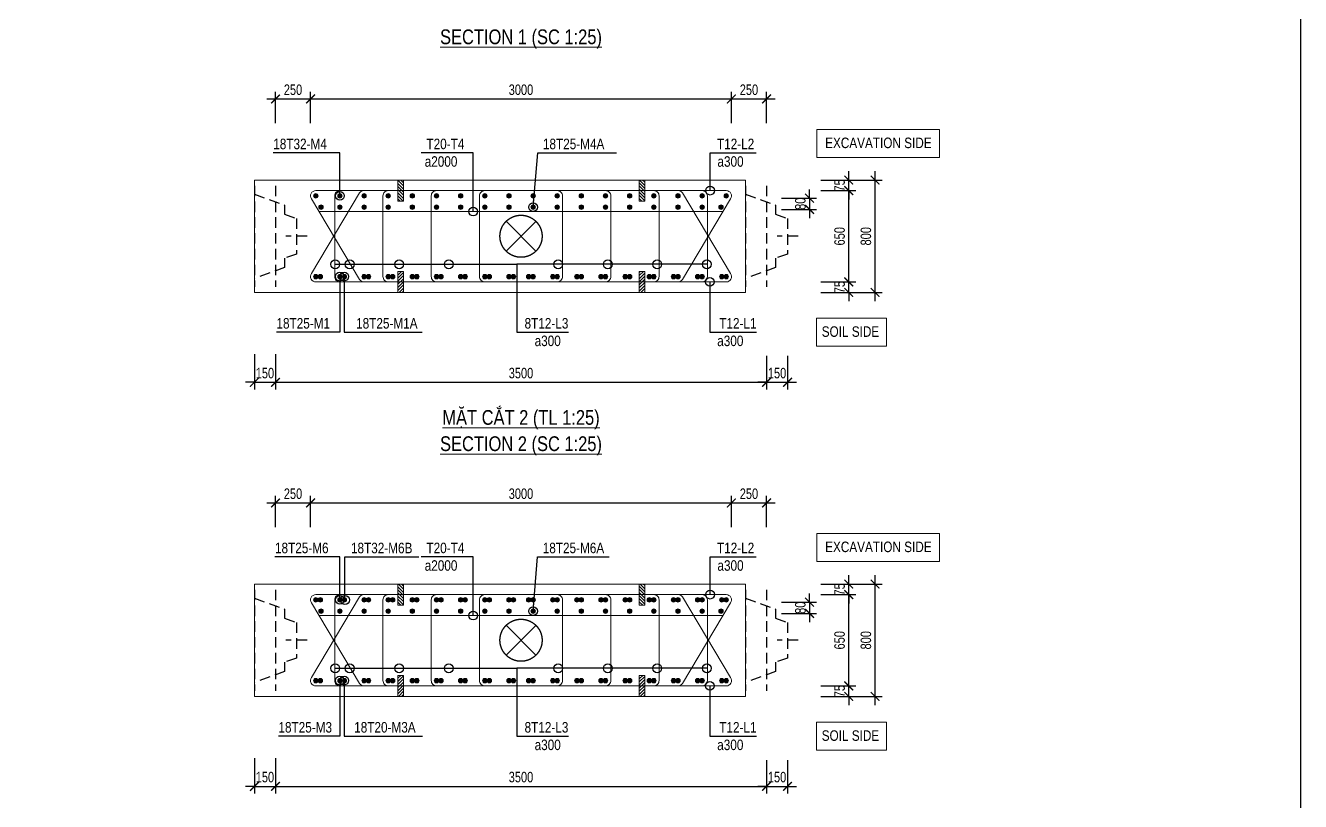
# Model space of a CAD drawing. Header units: millimetres. Extents: x 2746337 to 7547699, y -363432 to 15720.
# Drawn here: x 3111002 to 3147351, y -324601 to -302494 of the extents above; entities that cross this region are included whole.
import ezdxf
from ezdxf.enums import TextEntityAlignment as Align

# ---------------------------------------------------------------- set-up
doc = ezdxf.new("R2010")
doc.units = ezdxf.units.MM
doc.header["$LTSCALE"] = 1200
doc.header["$PDMODE"] = 3
doc.linetypes.add('CENTER', pattern=[2, 1.25, -0.25, 0.25, -0.25])
doc.linetypes.add('HIDDEN', pattern=[0.375, 0.25, -0.125])
for name, color, linetype, lineweight in [('5', 5, 'Continuous', 13), ('BOUND', 3, 'Continuous', 20), ('CWS', 8, 'HIDDEN', 9), ('ENOTE', 2, 'Continuous', 15), ('GRID', 74, 'CENTER', 15), ('K-THUOC', 1, 'Continuous', 18), ('LEADER', 8, 'Continuous', 9), ('MCT', 6, 'Continuous', 20), ('T1CO', 4, 'Continuous', 20), ('TEXTEN', 3, 'Continuous', 13), ('TEXTMA', 2, 'Continuous', 13), ('TEXTVN', 2, 'Continuous', 20), ('TIE', 4, 'Continuous', 13)]:
    doc.layers.add(name, color=color, linetype=linetype, lineweight=lineweight)
doc.layers.add('CDC.04.HIDDEN', color=8, linetype='HIDDEN')
doc.layers.add('MIE', color=5, linetype='HIDDEN')
doc.styles.add('DB_Arial', font='arial.ttf', dxfattribs={"width": 0.8})
doc.styles.add('SMTEXT', font='arial.ttf', dxfattribs={"width": 0.75})
doc.dimstyles.new('BSV25', dxfattribs={"dimtxt": 300, "dimasz": 250, "dimexe": 200, "dimexo": 0, "dimgap": 108, "dimtad": 1, "dimdec": 0, "dimlfac": 0.25, "dimdsep": 46, "dimtxsty": 'SMTEXT', "dimblk": 'ARCHTICK', "dimcen": 100, "dimdle": 250, "dimclrd": 256, "dimclre": 256, "dimclrt": 2, "dimadec": 0, "dimazin": 0, "dimtfac": 1, "dimtdec": 0, "dimtix": 1, "dimtmove": 2, "dimatfit": 3, "dimfxl": 800, "dimfxlon": 1, "dimtolj": 1, "dimtzin": 0, "dimarcsym": 0})

# ---------------------------------------------------------------- blocks, each defined once
blk = doc.blocks.new('cws800')
at = {"layer": 'CDC.04.HIDDEN'}
for p, q in [((-600, 1440), (-600, -1440)), ((0, 1440), (0, -1440))]:
    blk.add_line(p, q, dxfattribs=at)
for points in [[(0, 1200), (-860, 888), (-860, 627), (-1200, 507), (-1200, -507), (-860, -627), (-860, -888), (0, -1200)], [(-1500, 0), (-900, 0)]]:
    blk.add_lwpolyline(points, dxfattribs=at)
blk = doc.blocks.new('_ArchTick')
at = {"color": 0, "linetype": 'ByBlock', "const_width": 0.15}
blk.add_lwpolyline([(-0.5, -0.5), (0.5, 0.5)], dxfattribs=at)
blk = doc.blocks.new('*D1968')
at = {"layer": 'Defpoints', "color": 0, "transparency": 16777216}
for p in [(3118128, -309938), (3117528, -310098), (3118128, -312659)]:
    blk.add_point(p, dxfattribs=at)
at = {"layer": 'K-THUOC', "lineweight": -2, "transparency": 16777216}
for p, q in [((3117528, -311859), (3117528, -312859)), ((3118128, -311859), (3118128, -312859)), ((3117528, -312659), (3117278, -312659)), ((3117528, -312659), (3118128, -312659)), ((3118128, -312659), (3118378, -312659))]:
    blk.add_line(p, q, dxfattribs=at)
at = {"layer": 'K-THUOC', "lineweight": -2, "transparency": 16777216, "xscale": 250, "yscale": 250, "zscale": 250}
blk.add_blockref('_ArchTick', (3117528, -312659), dxfattribs=at)
at = {"layer": 'K-THUOC', "lineweight": -2, "transparency": 16777216, "xscale": 250, "yscale": 250, "zscale": 250, "rotation": 180}
blk.add_blockref('_ArchTick', (3118128, -312659), dxfattribs=at)
at = {"layer": 'K-THUOC', "color": 2, "transparency": 16777216, "insert": (3117828, -312398), "char_height": 300, "attachment_point": 5, "style": 'SMTEXT'}
blk.add_mtext('\\A1;150', dxfattribs=at)
blk = doc.blocks.new('*D1969')
at = {"layer": 'Defpoints', "color": 0, "transparency": 16777216}
for p in [(3132128, -311909), (3132728, -311909), (3132728, -312659)]:
    blk.add_point(p, dxfattribs=at)
at = {"layer": 'K-THUOC', "lineweight": -2, "transparency": 16777216}
for p, q in [((3132128, -311909), (3132128, -312859)), ((3132728, -311909), (3132728, -312859)), ((3132128, -312659), (3131878, -312659)), ((3132128, -312659), (3132728, -312659)), ((3132728, -312659), (3132978, -312659))]:
    blk.add_line(p, q, dxfattribs=at)
at = {"layer": 'K-THUOC', "lineweight": -2, "transparency": 16777216, "xscale": 250, "yscale": 250, "zscale": 250}
blk.add_blockref('_ArchTick', (3132128, -312659), dxfattribs=at)
at = {"layer": 'K-THUOC', "lineweight": -2, "transparency": 16777216, "xscale": 250, "yscale": 250, "zscale": 250, "rotation": 180}
blk.add_blockref('_ArchTick', (3132728, -312659), dxfattribs=at)
at = {"layer": 'K-THUOC', "color": 2, "transparency": 16777216, "insert": (3132428, -312398), "char_height": 300, "attachment_point": 5, "style": 'SMTEXT'}
blk.add_mtext('\\A1;150', dxfattribs=at)
blk = doc.blocks.new('*D1970')
at = {"layer": 'Defpoints', "color": 0, "transparency": 16777216}
for p in [(3119128, -304586), (3118128, -305277), (3119128, -305277)]:
    blk.add_point(p, dxfattribs=at)
at = {"layer": 'K-THUOC', "lineweight": -2, "transparency": 16777216}
for p, q in [((3117878, -304586), (3119378, -304586)), ((3118128, -305277), (3118128, -304386)), ((3119128, -305277), (3119128, -304386))]:
    blk.add_line(p, q, dxfattribs=at)
at = {"layer": 'K-THUOC', "lineweight": -2, "transparency": 16777216, "xscale": 250, "yscale": 250, "zscale": 250, "rotation": 180}
blk.add_blockref('_ArchTick', (3118128, -304586), dxfattribs=at)
at = {"layer": 'K-THUOC', "lineweight": -2, "transparency": 16777216, "xscale": 250, "yscale": 250, "zscale": 250}
blk.add_blockref('_ArchTick', (3119128, -304586), dxfattribs=at)
at = {"layer": 'K-THUOC', "color": 2, "transparency": 16777216, "insert": (3118628, -304325), "char_height": 300, "attachment_point": 5, "style": 'SMTEXT'}
blk.add_mtext('\\A1;250', dxfattribs=at)
blk = doc.blocks.new('*D1971')
at = {"layer": 'Defpoints', "color": 0, "transparency": 16777216}
for p in [(3131126, -304586), (3119128, -305277), (3131126, -305277)]:
    blk.add_point(p, dxfattribs=at)
at = {"layer": 'K-THUOC', "lineweight": -2, "transparency": 16777216}
for p, q in [((3118878, -304586), (3131376, -304586)), ((3119128, -305277), (3119128, -304386)), ((3131126, -305277), (3131126, -304386))]:
    blk.add_line(p, q, dxfattribs=at)
at = {"layer": 'K-THUOC', "lineweight": -2, "transparency": 16777216, "xscale": 250, "yscale": 250, "zscale": 250, "rotation": 180}
blk.add_blockref('_ArchTick', (3119128, -304586), dxfattribs=at)
at = {"layer": 'K-THUOC', "lineweight": -2, "transparency": 16777216, "xscale": 250, "yscale": 250, "zscale": 250}
blk.add_blockref('_ArchTick', (3131126, -304586), dxfattribs=at)
at = {"layer": 'K-THUOC', "color": 2, "transparency": 16777216, "insert": (3125127, -304325), "char_height": 300, "attachment_point": 5, "style": 'SMTEXT'}
blk.add_mtext('\\A1;3000', dxfattribs=at)
blk = doc.blocks.new('*D1972')
at = {"layer": 'Defpoints', "color": 0, "transparency": 16777216}
for p in [(3118128, -309938), (3132128, -311909), (3132128, -312659)]:
    blk.add_point(p, dxfattribs=at)
at = {"layer": 'K-THUOC', "lineweight": -2, "transparency": 16777216}
for p, q in [((3118128, -311859), (3118128, -312859)), ((3132128, -311909), (3132128, -312859)), ((3117878, -312659), (3132378, -312659))]:
    blk.add_line(p, q, dxfattribs=at)
at = {"layer": 'K-THUOC', "lineweight": -2, "transparency": 16777216, "xscale": 250, "yscale": 250, "zscale": 250, "rotation": 180}
blk.add_blockref('_ArchTick', (3118128, -312659), dxfattribs=at)
at = {"layer": 'K-THUOC', "lineweight": -2, "transparency": 16777216, "xscale": 250, "yscale": 250, "zscale": 250}
blk.add_blockref('_ArchTick', (3132128, -312659), dxfattribs=at)
at = {"layer": 'K-THUOC', "color": 2, "transparency": 16777216, "insert": (3125128, -312398), "char_height": 300, "attachment_point": 5, "style": 'SMTEXT'}
blk.add_mtext('\\A1;3500', dxfattribs=at)
blk = doc.blocks.new('*D1973')
at = {"layer": 'Defpoints', "color": 0, "transparency": 16777216}
for p in [(3132128, -304586), (3131126, -305277), (3132128, -305277)]:
    blk.add_point(p, dxfattribs=at)
at = {"layer": 'K-THUOC', "lineweight": -2, "transparency": 16777216}
for p, q in [((3130876, -304586), (3132378, -304586)), ((3131126, -305277), (3131126, -304386)), ((3132128, -305277), (3132128, -304386))]:
    blk.add_line(p, q, dxfattribs=at)
at = {"layer": 'K-THUOC', "lineweight": -2, "transparency": 16777216, "xscale": 250, "yscale": 250, "zscale": 250, "rotation": 180}
blk.add_blockref('_ArchTick', (3131126, -304586), dxfattribs=at)
at = {"layer": 'K-THUOC', "lineweight": -2, "transparency": 16777216, "xscale": 250, "yscale": 250, "zscale": 250}
blk.add_blockref('_ArchTick', (3132128, -304586), dxfattribs=at)
at = {"layer": 'K-THUOC', "color": 2, "transparency": 16777216, "insert": (3131627, -304325), "char_height": 300, "attachment_point": 5, "style": 'SMTEXT'}
blk.add_mtext('\\A1;250', dxfattribs=at)
blk = doc.blocks.new('mct1')
at = {"lineweight": 9}
h = blk.add_hatch(color=256, dxfattribs=at)
h.dxf.hatch_style = 1
h.paths.add_polyline_path([(-16, 0, 1), (16, 0, 1)])
blk.add_circle((0, 0), 16, dxfattribs=at)
blk = doc.blocks.new('sp')
at = {"layer": '5', "lineweight": 20}
h = blk.add_hatch(dxfattribs=at)
h.set_pattern_fill('ANSI31', color=256, scale=500)
h.set_pattern_definition([(45, (0, 0), (-44.194, 44.194), [])])
h.paths.add_polyline_path([(80, 300), (-80, 300), (-80, -300), (80, -300)])
blk.add_lwpolyline([(-80, -300), (80, -300), (80, 300), (-80, 300)], close=True, dxfattribs=at)
blk = doc.blocks.new('*D1974')
at = {"layer": 'Defpoints', "color": 0, "transparency": 16777216}
for p in [(3133723, -306898), (3135223, -306898), (3133723, -310098)]:
    blk.add_point(p, dxfattribs=at)
at = {"layer": 'K-THUOC', "lineweight": -2, "transparency": 16777216}
for p, q in [((3135223, -310348), (3135223, -306648)), ((3134423, -306898), (3135423, -306898)), ((3134423, -310098), (3135423, -310098))]:
    blk.add_line(p, q, dxfattribs=at)
at = {"layer": 'K-THUOC', "lineweight": -2, "transparency": 16777216, "xscale": 250, "yscale": 250, "zscale": 250}
for p, rotation in [((3135223, -306898), 90), ((3135223, -310098), 270)]:
    blk.add_blockref('_ArchTick', p, dxfattribs=dict(at, rotation=rotation))
at = {"layer": 'K-THUOC', "color": 2, "transparency": 16777216, "insert": (3134962, -308498), "char_height": 300, "attachment_point": 5, "rotation": 90, "style": 'SMTEXT'}
blk.add_mtext('\\A1;800', dxfattribs=at)
blk = doc.blocks.new('*D1975')
at = {"layer": 'Defpoints', "color": 0, "transparency": 16777216}
for p in [(3133723, -309798), (3134473, -309798), (3133365, -310098)]:
    blk.add_point(p, dxfattribs=at)
at = {"layer": 'K-THUOC', "lineweight": -2, "transparency": 16777216}
for p, q in [((3134473, -309798), (3134473, -309548)), ((3133723, -309798), (3134673, -309798)), ((3134473, -310098), (3134473, -309798)), ((3133673, -310098), (3134673, -310098)), ((3134473, -310098), (3134473, -310348))]:
    blk.add_line(p, q, dxfattribs=at)
at = {"layer": 'K-THUOC', "lineweight": -2, "transparency": 16777216, "xscale": 250, "yscale": 250, "zscale": 250}
for p, rotation in [((3134473, -309798), 270), ((3134473, -310098), 90)]:
    blk.add_blockref('_ArchTick', p, dxfattribs=dict(at, rotation=rotation))
at = {"layer": 'K-THUOC', "color": 2, "transparency": 16777216, "insert": (3134212, -309948), "char_height": 300, "attachment_point": 5, "rotation": 90, "style": 'SMTEXT'}
blk.add_mtext('\\A1;75', dxfattribs=at)
blk = doc.blocks.new('*D1976')
at = {"layer": 'Defpoints', "color": 0, "transparency": 16777216}
for p in [(3133365, -307198), (3134473, -307198), (3133365, -309798)]:
    blk.add_point(p, dxfattribs=at)
at = {"layer": 'K-THUOC', "lineweight": -2, "transparency": 16777216}
for p, q in [((3134473, -310048), (3134473, -306948)), ((3133673, -307198), (3134673, -307198)), ((3133673, -309798), (3134673, -309798))]:
    blk.add_line(p, q, dxfattribs=at)
at = {"layer": 'K-THUOC', "lineweight": -2, "transparency": 16777216, "xscale": 250, "yscale": 250, "zscale": 250}
for p, rotation in [((3134473, -307198), 90), ((3134473, -309798), 270)]:
    blk.add_blockref('_ArchTick', p, dxfattribs=dict(at, rotation=rotation))
at = {"layer": 'K-THUOC', "color": 2, "transparency": 16777216, "insert": (3134212, -308498), "char_height": 300, "attachment_point": 5, "rotation": 90, "style": 'SMTEXT'}
blk.add_mtext('\\A1;650', dxfattribs=at)
blk = doc.blocks.new('*D1977')
at = {"layer": 'Defpoints', "color": 0, "transparency": 16777216}
for p in [(3133365, -306898), (3134473, -306898), (3133365, -307198)]:
    blk.add_point(p, dxfattribs=at)
at = {"layer": 'K-THUOC', "lineweight": -2, "transparency": 16777216}
for p, q in [((3134473, -306898), (3134473, -306648)), ((3133673, -306898), (3134673, -306898)), ((3134473, -307198), (3134473, -306898)), ((3133673, -307198), (3134673, -307198)), ((3134473, -307198), (3134473, -307448))]:
    blk.add_line(p, q, dxfattribs=at)
at = {"layer": 'K-THUOC', "lineweight": -2, "transparency": 16777216, "xscale": 250, "yscale": 250, "zscale": 250}
for p, rotation in [((3134473, -306898), 270), ((3134473, -307198), 90)]:
    blk.add_blockref('_ArchTick', p, dxfattribs=dict(at, rotation=rotation))
at = {"layer": 'K-THUOC', "color": 2, "transparency": 16777216, "insert": (3134212, -307048), "char_height": 300, "attachment_point": 5, "rotation": 90, "style": 'SMTEXT'}
blk.add_mtext('\\A1;75', dxfattribs=at)
blk = doc.blocks.new('*D1978')
at = {"layer": 'Defpoints', "color": 0, "transparency": 16777216}
for p in [(3132388, -307412), (3132388, -307732), (3133354, -307732)]:
    blk.add_point(p, dxfattribs=at)
at = {"layer": 'K-THUOC', "lineweight": -2, "transparency": 16777216}
for p, q in [((3132554, -307412), (3133554, -307412)), ((3133354, -307412), (3133354, -307162)), ((3133354, -307412), (3133354, -307732)), ((3132554, -307732), (3133554, -307732)), ((3133354, -307732), (3133354, -307982))]:
    blk.add_line(p, q, dxfattribs=at)
at = {"layer": 'K-THUOC', "lineweight": -2, "transparency": 16777216, "xscale": 250, "yscale": 250, "zscale": 250}
for p, rotation in [((3133354, -307412), 270), ((3133354, -307732), 90)]:
    blk.add_blockref('_ArchTick', p, dxfattribs=dict(at, rotation=rotation))
at = {"layer": 'K-THUOC', "color": 2, "transparency": 16777216, "insert": (3133093, -307572), "char_height": 300, "attachment_point": 5, "rotation": 90, "style": 'SMTEXT'}
blk.add_mtext('\\A1;80', dxfattribs=at)
blk = doc.blocks.new('tremie')
at = {"layer": 'MIE', "color": 74, "ltscale": 1000}
for p, q in [((424, -424), (-424, 424)), ((424, 424), (-424, -424))]:
    blk.add_line(p, q, dxfattribs=at)
at = {"layer": 'MIE', "ltscale": 500}
blk.add_circle((0, 0), 600, dxfattribs=at)
blk = doc.blocks.new('*D1979')
at = {"layer": 'Defpoints', "color": 0, "transparency": 16777216}
for p in [(3117528, -321608), (3118128, -321448), (3118128, -324170)]:
    blk.add_point(p, dxfattribs=at)
at = {"layer": 'K-THUOC', "lineweight": -2, "transparency": 16777216}
for p, q in [((3117528, -323370), (3117528, -324370)), ((3118128, -323370), (3118128, -324370)), ((3117528, -324170), (3117278, -324170)), ((3117528, -324170), (3118128, -324170)), ((3118128, -324170), (3118378, -324170))]:
    blk.add_line(p, q, dxfattribs=at)
at = {"layer": 'K-THUOC', "lineweight": -2, "transparency": 16777216, "xscale": 250, "yscale": 250, "zscale": 250}
blk.add_blockref('_ArchTick', (3117528, -324170), dxfattribs=at)
at = {"layer": 'K-THUOC', "lineweight": -2, "transparency": 16777216, "xscale": 250, "yscale": 250, "zscale": 250, "rotation": 180}
blk.add_blockref('_ArchTick', (3118128, -324170), dxfattribs=at)
at = {"layer": 'K-THUOC', "color": 2, "transparency": 16777216, "insert": (3117828, -323908), "char_height": 300, "attachment_point": 5, "style": 'SMTEXT'}
blk.add_mtext('\\A1;150', dxfattribs=at)
blk = doc.blocks.new('*D1980')
at = {"layer": 'Defpoints', "color": 0, "transparency": 16777216}
for p in [(3132128, -323420), (3132728, -323420), (3132728, -324170)]:
    blk.add_point(p, dxfattribs=at)
at = {"layer": 'K-THUOC', "lineweight": -2, "transparency": 16777216}
for p, q in [((3132128, -323420), (3132128, -324370)), ((3132728, -323420), (3132728, -324370)), ((3132128, -324170), (3131878, -324170)), ((3132128, -324170), (3132728, -324170)), ((3132728, -324170), (3132978, -324170))]:
    blk.add_line(p, q, dxfattribs=at)
at = {"layer": 'K-THUOC', "lineweight": -2, "transparency": 16777216, "xscale": 250, "yscale": 250, "zscale": 250}
blk.add_blockref('_ArchTick', (3132128, -324170), dxfattribs=at)
at = {"layer": 'K-THUOC', "lineweight": -2, "transparency": 16777216, "xscale": 250, "yscale": 250, "zscale": 250, "rotation": 180}
blk.add_blockref('_ArchTick', (3132728, -324170), dxfattribs=at)
at = {"layer": 'K-THUOC', "color": 2, "transparency": 16777216, "insert": (3132428, -323908), "char_height": 300, "attachment_point": 5, "style": 'SMTEXT'}
blk.add_mtext('\\A1;150', dxfattribs=at)
blk = doc.blocks.new('*D1981')
at = {"layer": 'Defpoints', "color": 0, "transparency": 16777216}
for p in [(3119128, -316096), (3118128, -316787), (3119128, -316787)]:
    blk.add_point(p, dxfattribs=at)
at = {"layer": 'K-THUOC', "lineweight": -2, "transparency": 16777216}
for p, q in [((3117878, -316096), (3119378, -316096)), ((3118128, -316787), (3118128, -315896)), ((3119128, -316787), (3119128, -315896))]:
    blk.add_line(p, q, dxfattribs=at)
at = {"layer": 'K-THUOC', "lineweight": -2, "transparency": 16777216, "xscale": 250, "yscale": 250, "zscale": 250, "rotation": 180}
blk.add_blockref('_ArchTick', (3118128, -316096), dxfattribs=at)
at = {"layer": 'K-THUOC', "lineweight": -2, "transparency": 16777216, "xscale": 250, "yscale": 250, "zscale": 250}
blk.add_blockref('_ArchTick', (3119128, -316096), dxfattribs=at)
at = {"layer": 'K-THUOC', "color": 2, "transparency": 16777216, "insert": (3118628, -315835), "char_height": 300, "attachment_point": 5, "style": 'SMTEXT'}
blk.add_mtext('\\A1;250', dxfattribs=at)
blk = doc.blocks.new('*D1982')
at = {"layer": 'Defpoints', "color": 0, "transparency": 16777216}
for p in [(3131126, -316096), (3119128, -316787), (3131126, -316787)]:
    blk.add_point(p, dxfattribs=at)
at = {"layer": 'K-THUOC', "lineweight": -2, "transparency": 16777216}
for p, q in [((3118878, -316096), (3131376, -316096)), ((3119128, -316787), (3119128, -315896)), ((3131126, -316787), (3131126, -315896))]:
    blk.add_line(p, q, dxfattribs=at)
at = {"layer": 'K-THUOC', "lineweight": -2, "transparency": 16777216, "xscale": 250, "yscale": 250, "zscale": 250, "rotation": 180}
blk.add_blockref('_ArchTick', (3119128, -316096), dxfattribs=at)
at = {"layer": 'K-THUOC', "lineweight": -2, "transparency": 16777216, "xscale": 250, "yscale": 250, "zscale": 250}
blk.add_blockref('_ArchTick', (3131126, -316096), dxfattribs=at)
at = {"layer": 'K-THUOC', "color": 2, "transparency": 16777216, "insert": (3125127, -315835), "char_height": 300, "attachment_point": 5, "style": 'SMTEXT'}
blk.add_mtext('\\A1;3000', dxfattribs=at)
blk = doc.blocks.new('*D1983')
at = {"layer": 'Defpoints', "color": 0, "transparency": 16777216}
for p in [(3118128, -321448), (3132128, -323420), (3132128, -324170)]:
    blk.add_point(p, dxfattribs=at)
at = {"layer": 'K-THUOC', "lineweight": -2, "transparency": 16777216}
for p, q in [((3118128, -323370), (3118128, -324370)), ((3132128, -323420), (3132128, -324370)), ((3117878, -324170), (3132378, -324170))]:
    blk.add_line(p, q, dxfattribs=at)
at = {"layer": 'K-THUOC', "lineweight": -2, "transparency": 16777216, "xscale": 250, "yscale": 250, "zscale": 250, "rotation": 180}
blk.add_blockref('_ArchTick', (3118128, -324170), dxfattribs=at)
at = {"layer": 'K-THUOC', "lineweight": -2, "transparency": 16777216, "xscale": 250, "yscale": 250, "zscale": 250}
blk.add_blockref('_ArchTick', (3132128, -324170), dxfattribs=at)
at = {"layer": 'K-THUOC', "color": 2, "transparency": 16777216, "insert": (3125128, -323908), "char_height": 300, "attachment_point": 5, "style": 'SMTEXT'}
blk.add_mtext('\\A1;3500', dxfattribs=at)
blk = doc.blocks.new('*D1984')
at = {"layer": 'Defpoints', "color": 0, "transparency": 16777216}
for p in [(3132128, -316096), (3131126, -316787), (3132128, -316787)]:
    blk.add_point(p, dxfattribs=at)
at = {"layer": 'K-THUOC', "lineweight": -2, "transparency": 16777216}
for p, q in [((3130876, -316096), (3132378, -316096)), ((3131126, -316787), (3131126, -315896)), ((3132128, -316787), (3132128, -315896))]:
    blk.add_line(p, q, dxfattribs=at)
at = {"layer": 'K-THUOC', "lineweight": -2, "transparency": 16777216, "xscale": 250, "yscale": 250, "zscale": 250, "rotation": 180}
blk.add_blockref('_ArchTick', (3131126, -316096), dxfattribs=at)
at = {"layer": 'K-THUOC', "lineweight": -2, "transparency": 16777216, "xscale": 250, "yscale": 250, "zscale": 250}
blk.add_blockref('_ArchTick', (3132128, -316096), dxfattribs=at)
at = {"layer": 'K-THUOC', "color": 2, "transparency": 16777216, "insert": (3131627, -315835), "char_height": 300, "attachment_point": 5, "style": 'SMTEXT'}
blk.add_mtext('\\A1;250', dxfattribs=at)
blk = doc.blocks.new('*D1985')
at = {"layer": 'Defpoints', "color": 0, "transparency": 16777216}
for p in [(3133723, -318408), (3135223, -318408), (3133723, -321608)]:
    blk.add_point(p, dxfattribs=at)
at = {"layer": 'K-THUOC', "lineweight": -2, "transparency": 16777216}
for p, q in [((3134423, -318408), (3135423, -318408)), ((3135223, -321858), (3135223, -318158)), ((3134423, -321608), (3135423, -321608))]:
    blk.add_line(p, q, dxfattribs=at)
at = {"layer": 'K-THUOC', "lineweight": -2, "transparency": 16777216, "xscale": 250, "yscale": 250, "zscale": 250}
for p, rotation in [((3135223, -318408), 90), ((3135223, -321608), 270)]:
    blk.add_blockref('_ArchTick', p, dxfattribs=dict(at, rotation=rotation))
at = {"layer": 'K-THUOC', "color": 2, "transparency": 16777216, "insert": (3134962, -320008), "char_height": 300, "attachment_point": 5, "rotation": 90, "style": 'SMTEXT'}
blk.add_mtext('\\A1;800', dxfattribs=at)
blk = doc.blocks.new('*D1986')
at = {"layer": 'Defpoints', "color": 0, "transparency": 16777216}
for p in [(3133723, -321308), (3134473, -321308), (3133365, -321608)]:
    blk.add_point(p, dxfattribs=at)
at = {"layer": 'K-THUOC', "lineweight": -2, "transparency": 16777216}
for p, q in [((3133723, -321308), (3134673, -321308)), ((3134473, -321308), (3134473, -321058)), ((3134473, -321608), (3134473, -321308)), ((3133673, -321608), (3134673, -321608)), ((3134473, -321608), (3134473, -321858))]:
    blk.add_line(p, q, dxfattribs=at)
at = {"layer": 'K-THUOC', "lineweight": -2, "transparency": 16777216, "xscale": 250, "yscale": 250, "zscale": 250}
for p, rotation in [((3134473, -321308), 270), ((3134473, -321608), 90)]:
    blk.add_blockref('_ArchTick', p, dxfattribs=dict(at, rotation=rotation))
at = {"layer": 'K-THUOC', "color": 2, "transparency": 16777216, "insert": (3134212, -321458), "char_height": 300, "attachment_point": 5, "rotation": 90, "style": 'SMTEXT'}
blk.add_mtext('\\A1;75', dxfattribs=at)
blk = doc.blocks.new('*D1987')
at = {"layer": 'Defpoints', "color": 0, "transparency": 16777216}
for p in [(3133365, -318708), (3134473, -318708), (3133365, -321308)]:
    blk.add_point(p, dxfattribs=at)
at = {"layer": 'K-THUOC', "lineweight": -2, "transparency": 16777216}
for p, q in [((3133673, -318708), (3134673, -318708)), ((3134473, -321558), (3134473, -318458)), ((3133673, -321308), (3134673, -321308))]:
    blk.add_line(p, q, dxfattribs=at)
at = {"layer": 'K-THUOC', "lineweight": -2, "transparency": 16777216, "xscale": 250, "yscale": 250, "zscale": 250}
for p, rotation in [((3134473, -318708), 90), ((3134473, -321308), 270)]:
    blk.add_blockref('_ArchTick', p, dxfattribs=dict(at, rotation=rotation))
at = {"layer": 'K-THUOC', "color": 2, "transparency": 16777216, "insert": (3134212, -320008), "char_height": 300, "attachment_point": 5, "rotation": 90, "style": 'SMTEXT'}
blk.add_mtext('\\A1;650', dxfattribs=at)
blk = doc.blocks.new('*D1988')
at = {"layer": 'Defpoints', "color": 0, "transparency": 16777216}
for p in [(3133365, -318408), (3134473, -318408), (3133365, -318708)]:
    blk.add_point(p, dxfattribs=at)
at = {"layer": 'K-THUOC', "lineweight": -2, "transparency": 16777216}
for p, q in [((3133673, -318408), (3134673, -318408)), ((3134473, -318408), (3134473, -318158)), ((3134473, -318708), (3134473, -318408)), ((3133673, -318708), (3134673, -318708)), ((3134473, -318708), (3134473, -318958))]:
    blk.add_line(p, q, dxfattribs=at)
at = {"layer": 'K-THUOC', "lineweight": -2, "transparency": 16777216, "xscale": 250, "yscale": 250, "zscale": 250}
for p, rotation in [((3134473, -318408), 270), ((3134473, -318708), 90)]:
    blk.add_blockref('_ArchTick', p, dxfattribs=dict(at, rotation=rotation))
at = {"layer": 'K-THUOC', "color": 2, "transparency": 16777216, "insert": (3134212, -318558), "char_height": 300, "attachment_point": 5, "rotation": 90, "style": 'SMTEXT'}
blk.add_mtext('\\A1;75', dxfattribs=at)
blk = doc.blocks.new('*D1989')
at = {"layer": 'Defpoints', "color": 0, "transparency": 16777216}
for p in [(3132388, -318922), (3132388, -319242), (3133354, -319242)]:
    blk.add_point(p, dxfattribs=at)
at = {"layer": 'K-THUOC', "lineweight": -2, "transparency": 16777216}
for p, q in [((3133354, -318922), (3133354, -318672)), ((3132554, -318922), (3133554, -318922)), ((3133354, -318922), (3133354, -319242)), ((3132554, -319242), (3133554, -319242)), ((3133354, -319242), (3133354, -319492))]:
    blk.add_line(p, q, dxfattribs=at)
at = {"layer": 'K-THUOC', "lineweight": -2, "transparency": 16777216, "xscale": 250, "yscale": 250, "zscale": 250}
for p, rotation in [((3133354, -318922), 270), ((3133354, -319242), 90)]:
    blk.add_blockref('_ArchTick', p, dxfattribs=dict(at, rotation=rotation))
at = {"layer": 'K-THUOC', "color": 2, "transparency": 16777216, "insert": (3133093, -319082), "char_height": 300, "attachment_point": 5, "rotation": 90, "style": 'SMTEXT'}
blk.add_mtext('\\A1;80', dxfattribs=at)

msp = doc.modelspace()

# ---------------------------------------------------------------- linework, layer by layer
msp.add_lwpolyline([(3053834.1, -286280), (3147351.4, -286280), (3147351.4, -363432.4), (3053834.1, -363432.4)], close=True)
at = {"layer": 'BOUND'}
for points in [[(3117527.6, -310097.6), (3131527.6, -310097.6), (3131527.6, -306897.6), (3117527.6, -306897.6)], [(3117527.6, -321607.7), (3131527.6, -321607.7), (3131527.6, -318407.7), (3117527.6, -318407.7)]]:
    msp.add_lwpolyline(points, close=True, dxfattribs=at)
at = {"layer": 'ENOTE'}
for points in [[(3133559.7, -305455.1), (3137059.7, -305455.1), (3137059.7, -306255.1), (3133559.7, -306255.1)], [(3133549, -310831.7), (3135549, -310831.7), (3135549, -311631.7), (3133549, -311631.7)], [(3133559.7, -316965.1), (3137059.7, -316965.1), (3137059.7, -317765.1), (3133559.7, -317765.1)], [(3133549, -322341.7), (3135549, -322341.7), (3135549, -323141.7), (3133549, -323141.7)]]:
    msp.add_lwpolyline(points, close=True, dxfattribs=at)
at = {"layer": 'T1CO'}
for p, q in [((3130887.8, -307794.5), (3119370, -307794.5)), ((3130887.8, -319304.6), (3119370, -319304.6))]:
    msp.add_line(p, q, dxfattribs=at)
at = {"layer": 'TIE', "lineweight": 20}
for points in [[(3120649.4, -307197.6, 0.244599), (3120526.6, -307261.5), (3119154.8, -309561.5, 0.6069433), (3119277.6, -309797.6), (3130980.2, -309797.6, 0.6069433), (3131103, -309561.5), (3129731.3, -307261.5, 0.244599), (3129608.4, -307197.6)], [(3129608.4, -309797.6, 0.244599), (3129731.3, -309733.7), (3131103, -307433.7, 0.6069433), (3130980.2, -307197.6), (3119277.6, -307197.6, 0.6069433), (3119154.8, -307433.7), (3120526.6, -309733.7, 0.244599), (3120649.4, -309797.6)], [(3120649.4, -318707.7, 0.244599), (3120526.6, -318771.6), (3119154.8, -321071.6, 0.6069433), (3119277.6, -321307.7), (3130980.2, -321307.7, 0.6069433), (3131103, -321071.6), (3129731.3, -318771.6, 0.244599), (3129608.4, -318707.7)], [(3129608.4, -321307.7, 0.244599), (3129731.3, -321243.8), (3131103, -318943.8, 0.6069433), (3130980.2, -318707.7), (3119277.6, -318707.7, 0.6069433), (3119154.8, -318943.8), (3120526.6, -321243.8, 0.244599), (3120649.4, -321307.7)]]:
    msp.add_lwpolyline(points, format="xyb", dxfattribs=at)
at = {"layer": 'TIE'}
for points in [[(3120416, -309797.6), (3119966, -309797.6, -0.4142136), (3119816, -309647.6), (3119816, -307347.6, -0.4142136), (3119966, -307197.6), (3120416, -307197.6)], [(3121792.8, -309797.6), (3121342.8, -309797.6, -0.4142136), (3121192.8, -309647.6), (3121192.8, -307347.6, -0.4142136), (3121342.8, -307197.6), (3121792.8, -307197.6)], [(3123169.6, -309797.6), (3122719.6, -309797.6, -0.4142136), (3122569.6, -309647.6), (3122569.6, -307347.6, -0.4142136), (3122719.6, -307197.6), (3123169.6, -307197.6)], [(3124546.3, -309797.6), (3124096.3, -309797.6, -0.4142136), (3123946.3, -309647.6), (3123946.3, -307347.6, -0.4142136), (3124096.3, -307197.6), (3124546.3, -307197.6)], [(3125711.5, -309797.6), (3126161.5, -309797.6, 0.4142136), (3126311.5, -309647.6), (3126311.5, -307347.6, 0.4142136), (3126161.5, -307197.6), (3125711.5, -307197.6)], [(3127088.3, -309797.6), (3127538.3, -309797.6, 0.4142136), (3127688.3, -309647.6), (3127688.3, -307347.6, 0.4142136), (3127538.3, -307197.6), (3127088.3, -307197.6)], [(3128465, -309797.6), (3128915, -309797.6, 0.4142136), (3129065, -309647.6), (3129065, -307347.6, 0.4142136), (3128915, -307197.6), (3128465, -307197.6)], [(3129841.8, -309797.6), (3130291.8, -309797.6, 0.4142136), (3130441.8, -309647.6), (3130441.8, -307347.6, 0.4142136), (3130291.8, -307197.6), (3129841.8, -307197.6)], [(3120416, -321307.7), (3119966, -321307.7, -0.4142136), (3119816, -321157.7), (3119816, -318857.7, -0.4142136), (3119966, -318707.7), (3120416, -318707.7)], [(3121792.8, -321307.7), (3121342.8, -321307.7, -0.4142136), (3121192.8, -321157.7), (3121192.8, -318857.7, -0.4142136), (3121342.8, -318707.7), (3121792.8, -318707.7)], [(3123169.6, -321307.7), (3122719.6, -321307.7, -0.4142136), (3122569.6, -321157.7), (3122569.6, -318857.7, -0.4142136), (3122719.6, -318707.7), (3123169.6, -318707.7)], [(3124546.3, -321307.7), (3124096.3, -321307.7, -0.4142136), (3123946.3, -321157.7), (3123946.3, -318857.7, -0.4142136), (3124096.3, -318707.7), (3124546.3, -318707.7)], [(3125711.5, -321307.7), (3126161.5, -321307.7, 0.4142136), (3126311.5, -321157.7), (3126311.5, -318857.7, 0.4142136), (3126161.5, -318707.7), (3125711.5, -318707.7)], [(3127088.3, -321307.7), (3127538.3, -321307.7, 0.4142136), (3127688.3, -321157.7), (3127688.3, -318857.7, 0.4142136), (3127538.3, -318707.7), (3127088.3, -318707.7)], [(3128465, -321307.7), (3128915, -321307.7, 0.4142136), (3129065, -321157.7), (3129065, -318857.7, 0.4142136), (3128915, -318707.7), (3128465, -318707.7)], [(3129841.8, -321307.7), (3130291.8, -321307.7, 0.4142136), (3130441.8, -321157.7), (3130441.8, -318857.7, 0.4142136), (3130291.8, -318707.7), (3129841.8, -318707.7)]]:
    msp.add_lwpolyline(points, format="xyb", dxfattribs=at)

# ---------------------------------------------------------------- block references
at = {"layer": 'CWS', "xscale": -1}
for p in [(3117527.6, -308497.6), (3131527.6, -308497.6), (3117527.6, -320007.7), (3131527.6, -320007.7)]:
    msp.add_blockref('cws800', p, dxfattribs=at)
at = {"layer": 'ENOTE', "xscale": -1}
for p in [(3121700.1, -307197.6), (3128578.6, -307197.6), (3121700.1, -318707.7), (3128578.6, -318707.7)]:
    msp.add_blockref('sp', p, dxfattribs=at)
at = {"layer": 'ENOTE', "rotation": 180}
for p in [(3121700.1, -309797.6), (3128578.6, -309797.6), (3121700.1, -321307.7), (3128578.6, -321307.7)]:
    msp.add_blockref('sp', p, dxfattribs=at)
at = {"layer": 'GRID', "rotation": 269.672406155841}
for p in [(3125128.9, -308497.6), (3125128.9, -320007.7)]:
    msp.add_blockref('tremie', p, dxfattribs=at)
at = {"layer": 'MCT', "xscale": -4, "yscale": 4, "zscale": 4, "rotation": 180}
for p in [(3119277.6, -307347.6), (3119966, -307347.6), (3120654.4, -307347.6), (3121342.8, -307347.6), (3122031.2, -307347.6), (3122719.6, -307347.6), (3123408, -307347.6), (3124096.3, -307347.6), (3124784.7, -307347.6), (3125473.1, -307347.6), (3126161.5, -307347.6), (3126849.9, -307347.6), (3127538.3, -307347.6), (3128226.6, -307347.6), (3128915, -307347.6), (3129603.4, -307347.6), (3130291.8, -307347.6), (3130980.2, -307347.6), (3119427.6, -307667.6), (3119966, -307667.6), (3120654.4, -307667.6), (3121342.8, -307667.6), (3122031.2, -307667.6), (3122719.6, -307667.6), (3123408, -307667.6), (3124096.3, -307667.6), (3124784.7, -307667.6), (3125473.1, -307667.6), (3126161.5, -307667.6), (3126849.9, -307667.6), (3127538.3, -307667.6), (3128226.6, -307667.6), (3128915, -307667.6), (3129603.4, -307667.6), (3130291.8, -307667.6), (3130830.2, -307667.6), (3119277.6, -318857.7), (3119405.6, -318857.7), (3119427.6, -319177.7), (3119966, -318857.7), (3119966, -319177.7), (3120094, -318857.7), (3120654.4, -318857.7), (3120654.4, -319177.7), (3120782.4, -318857.7), (3121342.8, -318857.7), (3121342.8, -319177.7), (3121470.8, -318857.7), (3122031.2, -318857.7), (3122031.2, -319177.7), (3122159.2, -318857.7), (3122719.6, -318857.7), (3122719.6, -319177.7), (3122847.6, -318857.7), (3123408, -318857.7), (3123408, -319177.7), (3123536, -318857.7), (3124096.3, -318857.7), (3124096.3, -319177.7), (3124224.3, -318857.7), (3124784.7, -318857.7), (3124784.7, -319177.7), (3124912.7, -318857.7), (3125345.1, -318857.7), (3125473.1, -318857.7), (3125473.1, -319177.7), (3126033.5, -318857.7), (3126161.5, -318857.7), (3126161.5, -319177.7), (3126721.9, -318857.7), (3126849.9, -318857.7), (3126849.9, -319177.7), (3127410.3, -318857.7), (3127538.3, -318857.7), (3127538.3, -319177.7), (3128098.6, -318857.7), (3128226.6, -318857.7), (3128226.6, -319177.7), (3128787, -318857.7), (3128915, -318857.7), (3128915, -319177.7), (3129475.4, -318857.7), (3129603.4, -318857.7), (3129603.4, -319177.7), (3130163.8, -318857.7), (3130291.8, -318857.7), (3130291.8, -319177.7), (3130830.2, -319177.7), (3130852.2, -318857.7), (3130980.2, -318857.7)]:
    msp.add_blockref('mct1', p, dxfattribs=at)
at = {"layer": 'MCT', "xscale": 4, "yscale": 4, "zscale": 4}
for p in [(3119277.6, -309647.6), (3119405.6, -309647.6), (3119966, -309647.6), (3120094, -309647.6), (3120654.4, -309647.6), (3120782.4, -309647.6), (3121342.8, -309647.6), (3121470.8, -309647.6), (3122031.2, -309647.6), (3122159.2, -309647.6), (3122719.6, -309647.6), (3122847.6, -309647.6), (3123408, -309647.6), (3123536, -309647.6), (3124096.3, -309647.6), (3124224.3, -309647.6), (3124784.7, -309647.6), (3124912.7, -309647.6), (3125345.1, -309647.6), (3125473.1, -309647.6), (3126033.5, -309647.6), (3126161.5, -309647.6), (3126721.9, -309647.6), (3126849.9, -309647.6), (3127410.3, -309647.6), (3127538.3, -309647.6), (3128098.6, -309647.6), (3128226.6, -309647.6), (3128787, -309647.6), (3128915, -309647.6), (3129475.4, -309647.6), (3129603.4, -309647.6), (3130163.8, -309647.6), (3130291.8, -309647.6), (3130852.2, -309647.6), (3130980.2, -309647.6), (3119277.6, -321157.7), (3119405.6, -321157.7), (3119966, -321157.7), (3120094, -321157.7), (3120654.4, -321157.7), (3120782.4, -321157.7), (3121342.8, -321157.7), (3121470.8, -321157.7), (3122031.2, -321157.7), (3122159.2, -321157.7), (3122719.6, -321157.7), (3122847.6, -321157.7), (3123408, -321157.7), (3123536, -321157.7), (3124096.3, -321157.7), (3124224.3, -321157.7), (3124784.7, -321157.7), (3124912.7, -321157.7), (3125345.1, -321157.7), (3125473.1, -321157.7), (3126033.5, -321157.7), (3126161.5, -321157.7), (3126721.9, -321157.7), (3126849.9, -321157.7), (3127410.3, -321157.7), (3127538.3, -321157.7), (3128098.6, -321157.7), (3128226.6, -321157.7), (3128787, -321157.7), (3128915, -321157.7), (3129475.4, -321157.7), (3129603.4, -321157.7), (3130163.8, -321157.7), (3130291.8, -321157.7), (3130852.2, -321157.7), (3130980.2, -321157.7)]:
    msp.add_blockref('mct1', p, dxfattribs=at)

# ---------------------------------------------------------------- texts
at = {"layer": 'TEXTEN', "style": 'DB_Arial', "width": 0.8}
for s, p in [('T20-T4', (3123513, -306017.6)), ('T12-L2', (3131778.6, -306017.6)), ('8T12-L3', (3126478.8, -311127.6)), ('T12-L1', (3131842.7, -311127.6)), ('a300', (3126262.1, -311627.6)), ('T20-T4', (3123513, -317527.7)), ('T12-L2', (3131778.6, -317527.7)), ('8T12-L3', (3126478.8, -322637.7)), ('T12-L1', (3131842.7, -322637.7)), ('a300', (3126262.1, -323137.7))]:
    msp.add_text(s, height=300, dxfattribs=at).set_placement(p, align=Align.RIGHT)
for s, p in [('a2000', (3122382.7, -306517.6)), ('a300', (3130728.9, -306517.6)), ('a300', (3130722.7, -311627.6)), ('a2000', (3122382.7, -318027.7)), ('a300', (3130728.9, -318027.7)), ('a300', (3130722.7, -323137.7))]:
    msp.add_text(s, height=300, dxfattribs=at).set_placement(p)
at = {"layer": 'TEXTMA', "style": 'DB_Arial', "width": 0.8}
for s, p in [('18T32-M4', (3118065.2, -306017.6)), ('18T25-M4A', (3125753.2, -306017.6)), ('18T25-M1', (3118156.7, -311127.6)), ('18T25-M1A', (3120427.8, -311127.6)), ('18T25-M6', (3118114.6, -317527.7)), ('18T32-M6B', (3120280.7, -317529.9)), ('18T25-M6A', (3125748.5, -317527.7)), ('18T25-M3', (3118213, -322637.7)), ('18T20-M3A', (3120372.8, -322637.7))]:
    msp.add_text(s, height=300, dxfattribs=at).set_placement(p)
at = {"layer": 'TEXTVN', "style": 'DB_Arial', "width": 0.8}
for s, p in [('%%USECTION 1 (SC 1:25)', (3125128.5, -302867.5)), ('%%UMẶT CẮT 2 (TL 1:25)', (3125128.5, -313659.5)), ('%%USECTION 2 (SC 1:25)', (3125128.5, -314459.5))]:
    msp.add_text(s, height=420, rotation=360, dxfattribs=at).set_placement(p, align=Align.MIDDLE)
for p in [(3133798.9, -305986.7), (3133798.9, -317496.8)]:
    msp.add_text('EXCAVATION SIDE', height=300, dxfattribs=at).set_placement(p)
for p in [(3135341.2, -311363.3), (3135341.2, -322873.4)]:
    msp.add_text('SOIL SIDE', height=300, dxfattribs=at).set_placement(p, align=Align.RIGHT)

# ---------------------------------------------------------------- dimensions: what is measured, and where the dimension line sits
at = {"layer": 'K-THUOC'}
for base, p1, p2, picture, middle in [((3119127.6, -304585.9), (3118127.6, -305276.9), (3119127.6, -305276.9), '*D1970', (3118627.6, -304324.7)), ((3131126.2, -304585.9), (3119127.6, -305276.9), (3131126.2, -305276.9), '*D1971', (3125126.9, -304324.6)), ((3132127.6, -304585.9), (3131126.2, -305276.9), (3132127.6, -305276.9), '*D1973', (3131626.9, -304324.7)), ((3118127.6, -312659.5), (3117527.6, -310097.6), (3118127.6, -309937.8), '*D1968', (3117827.6, -312398.3)), ((3132127.6, -312659.5), (3118127.6, -309937.8), (3132127.6, -311909.5), '*D1972', (3125127.6, -312398.2)), ((3132727.6, -312659.5), (3132127.6, -311909.5), (3132727.6, -311909.5), '*D1969', (3132427.6, -312398.3)), ((3119127.6, -316096), (3118127.6, -316787), (3119127.6, -316787), '*D1981', (3118627.6, -315834.8)), ((3131126.2, -316096), (3119127.6, -316787), (3131126.2, -316787), '*D1982', (3125126.9, -315834.7)), ((3132127.6, -316096), (3131126.2, -316787), (3132127.6, -316787), '*D1984', (3131626.9, -315834.8)), ((3118127.6, -324169.5), (3117527.6, -321607.7), (3118127.6, -321447.9), '*D1979', (3117827.6, -323908.4)), ((3132127.6, -324169.5), (3118127.6, -321447.9), (3132127.6, -323419.5), '*D1983', (3125127.6, -323908.2)), ((3132727.6, -324169.5), (3132127.6, -323419.5), (3132727.6, -323419.5), '*D1980', (3132427.6, -323908.4))]:
    dim = msp.add_linear_dim(base=base, p1=p1, p2=p2, dimstyle='BSV25', dxfattribs=at)
    dim.commit()
    dim.dimension.update_dxf_attribs({"geometry": picture, "text_midpoint": middle})
for base, p1, p2, picture, middle in [((3134472.9, -306897.6), (3133364.9, -307197.6), (3133364.9, -306897.6), '*D1977', (3134212.4, -307047.6)), ((3135222.9, -306897.6), (3133722.9, -310097.6), (3133722.9, -306897.6), '*D1974', (3134961.8, -308497.6)), ((3134472.9, -307197.6), (3133364.9, -309797.6), (3133364.9, -307197.6), '*D1976', (3134211.8, -308497.6)), ((3133354.1, -307731.6), (3132387.6, -307411.6), (3132387.6, -307731.6), '*D1978', (3133092.9, -307571.6)), ((3134472.9, -309797.6), (3133364.9, -310097.6), (3133722.9, -309797.6), '*D1975', (3134212.4, -309947.6)), ((3134472.9, -318407.7), (3133364.9, -318707.7), (3133364.9, -318407.7), '*D1988', (3134212.4, -318557.7)), ((3135222.9, -318407.7), (3133722.9, -321607.7), (3133722.9, -318407.7), '*D1985', (3134961.8, -320007.7)), ((3133354.1, -319241.7), (3132387.6, -318921.7), (3132387.6, -319241.7), '*D1989', (3133092.9, -319081.7)), ((3134472.9, -318707.7), (3133364.9, -321307.7), (3133364.9, -318707.7), '*D1987', (3134211.8, -320007.7)), ((3134472.9, -321307.7), (3133364.9, -321607.7), (3133722.9, -321307.7), '*D1986', (3134212.4, -321457.7))]:
    dim = msp.add_linear_dim(base=base, p1=p1, p2=p2, angle=90, dimstyle='BSV25', dxfattribs=at)
    dim.commit()
    dim.dimension.update_dxf_attribs({"geometry": picture, "text_midpoint": middle})

# ---------------------------------------------------------------- leaders
at = {"layer": 'LEADER'}
for points in [[(3119965.2, -307347.6), (3119965.2, -306117.6), (3118065.2, -306117.6)], [(3123764.4, -307794.5), (3123764.4, -306117.6), (3122280, -306117.6)], [(3125473.1, -307667.6), (3125606.2, -306117.6), (3127849.6, -306117.6)], [(3130518.9, -307197.6), (3130518.9, -306117.6), (3131828.3, -306117.6)], [(3119833.3, -309297.6), (3125010.5, -309297.6), (3125010.5, -311227.6), (3126479.1, -311227.6)], [(3120244.7, -309297.6), (3125010.5, -309297.6), (3125010.5, -311227.6)], [(3121656.1, -309297.6), (3125010.5, -309297.6), (3125010.5, -311227.6)], [(3123067.5, -309297.6), (3125010.5, -309297.6), (3125010.5, -311227.6), (3126479.1, -311227.6)], [(3129013.1, -309297.6), (3125010.5, -309297.6), (3125010.5, -311227.6), (3126479.1, -311227.6)], [(3130424.5, -309297.6), (3125010.5, -309297.6), (3125010.5, -311227.6), (3126479.1, -311227.6)], [(3127601.7, -309297.6), (3125010.5, -309297.6), (3125010.5, -311227.6)], [(3126190.3, -309297.6), (3125010.5, -309297.6), (3125010.5, -311227.6)], [(3119961.2, -309647.6), (3119961.2, -311227.6), (3118156.7, -311227.6)], [(3120089.2, -309647.6), (3120089.2, -311227.6), (3122309.6, -311227.6)], [(3130512.7, -309797.6), (3130512.7, -311227.6), (3131842.7, -311227.6)], [(3119965.2, -318857.7), (3119965.2, -317627.7), (3118114.6, -317627.7)], [(3120110.4, -318859.9), (3120110.4, -317629.9), (3122218.6, -317629.9)], [(3123764.4, -319304.6), (3123764.4, -317627.7), (3122280, -317627.7)], [(3125473.1, -319177.7), (3125601.4, -317627.7), (3127644.7, -317627.7)], [(3130518.9, -318707.7), (3130518.9, -317627.7), (3131828.3, -317627.7)], [(3119833.3, -320807.7), (3125010.5, -320807.7), (3125010.5, -322737.7), (3126479.1, -322737.7)], [(3120244.7, -320807.7), (3125010.5, -320807.7), (3125010.5, -322737.7)], [(3121656.1, -320807.7), (3125010.5, -320807.7), (3125010.5, -322737.7)], [(3123067.5, -320807.7), (3125010.5, -320807.7), (3125010.5, -322737.7), (3126479.1, -322737.7)], [(3129013.1, -320807.7), (3125010.5, -320807.7), (3125010.5, -322737.7), (3126479.1, -322737.7)], [(3130424.5, -320807.7), (3125010.5, -320807.7), (3125010.5, -322737.7), (3126479.1, -322737.7)], [(3127601.7, -320807.7), (3125010.5, -320807.7), (3125010.5, -322737.7)], [(3126190.3, -320807.7), (3125010.5, -320807.7), (3125010.5, -322737.7)], [(3119961.2, -321157.7), (3119961.2, -322737.7), (3118213, -322737.7)], [(3120089.2, -321157.7), (3120089.2, -322737.7), (3122316.3, -322737.7)], [(3130512.7, -321307.7), (3130512.7, -322737.7), (3131842.7, -322737.7)]]:
    msp.add_leader(points, dimstyle='BSV25', override={"dimldrblk": 'Origin'}, dxfattribs=at)

doc.saveas('drawing.dxf')
